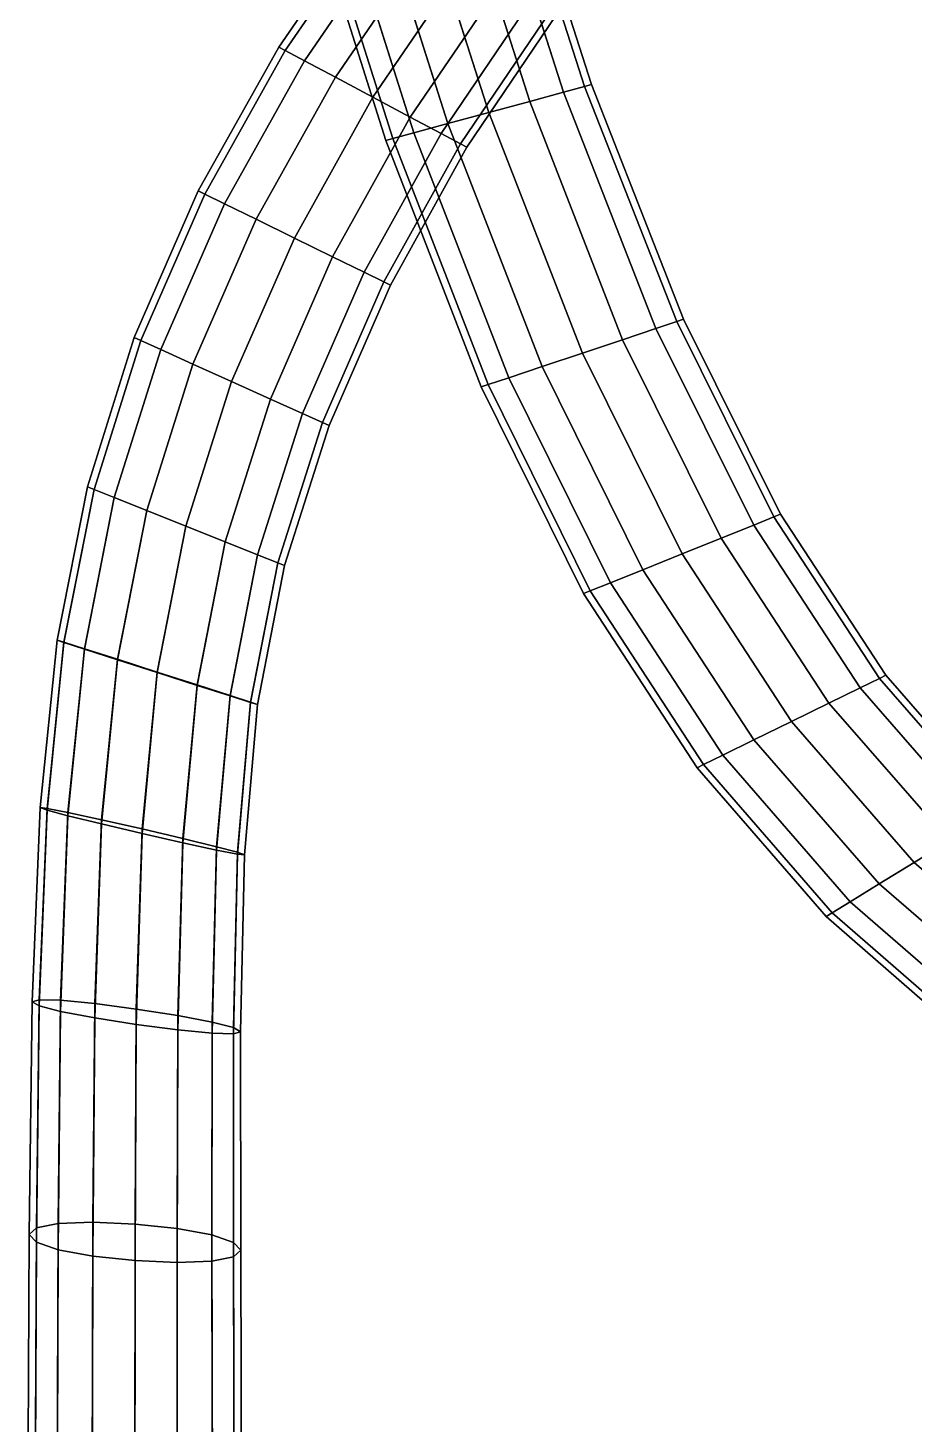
# Model space of a CAD drawing. Extents: x -69847 to 69397, y -182924 to 65597.
# Drawn here: x -2639 to 15554, y -145880 to -117223 of the extents above; entities that cross this region are included whole.
import ezdxf

# ---------------------------------------------------------------- set-up
doc = ezdxf.new("R2010")
doc.units = 0

msp = doc.modelspace()

# ---------------------------------------------------------------- linework, layer by layer
for points in [[(7662.193359, -118730.242188, -14810.828125), (8358.150391, -118541.390625, -14353.796875), (6533.616211, -112856.429688, -15029.742188), (5828.471191, -113001.890625, -15486.803711)], [(6533.616211, -112860.554688, -11779.524414), (8358.150391, -118541.390625, -11103.796875), (7662.193359, -118730.242188, -10646.765625), (5828.471191, -113007.171875, -11322.462891)], [(6533.616211, -112856.429688, -15029.742188), (8358.150391, -118541.390625, -14353.796875), (8790.125, -118424.171875, -13617.46875), (6971.29248, -112766.71875, -14293.364258)], [(6971.29248, -112768.976563, -12515.902344), (8790.125, -118424.171875, -11840.125), (8358.150391, -118541.390625, -11103.796875), (6533.616211, -112860.554688, -11779.524414)], [(6971.29248, -112766.71875, -14293.364258), (8790.125, -118424.171875, -13617.46875), (8934.116211, -118385.09375, -12728.796875), (7117.18457, -112737.632813, -13404.633789)], [(7117.18457, -112737.632813, -13404.633789), (8934.116211, -118385.09375, -12728.796875), (8790.125, -118424.171875, -11840.125), (6971.29248, -112768.976563, -12515.902344)], [(5982.296387, -119186.109375, -14810.828125), (6822.244629, -118958.171875, -14963.171875), (4977.43457, -113177.945313, -15639.157227), (4126.397461, -113354.390625, -15486.803711)], [(4977.434082, -113183.617188, -11170.109375), (6822.244629, -118958.171875, -10494.421875), (5982.296387, -119186.109375, -10646.765625), (4126.397461, -113359.671875, -11322.462891)], [(5828.471191, -113007.171875, -11322.462891), (7662.193359, -118730.242188, -10646.765625), (6822.244629, -118958.171875, -10494.421875), (4977.434082, -113183.617188, -11170.109375)], [(6822.244629, -118958.171875, -14963.171875), (7662.193359, -118730.242188, -14810.828125), (5828.471191, -113001.890625, -15486.803711), (4977.43457, -113177.945313, -15639.157227)], [(5286.338867, -119374.960938, -14353.796875), (5982.296387, -119186.109375, -14810.828125), (4126.397461, -113354.390625, -15486.803711), (3421.252441, -113501.007813, -15029.742188)], [(4126.397461, -113359.671875, -11322.462891), (5982.296387, -119186.109375, -10646.765625), (5286.338867, -119374.960938, -11103.796875), (3421.252441, -113505.132813, -11779.524414)], [(4854.364746, -119492.179688, -13617.46875), (2983.576172, -113592.585938, -14293.364258), (2837.684082, -113623.929688, -13404.633789), (4710.373535, -119531.25, -12728.796875)], [(4710.373535, -119531.25, -12728.796875), (2837.684082, -113623.929688, -13404.633789), (2983.576172, -113594.84375, -12515.902344), (4854.364746, -119492.179688, -11840.125)], [(5286.338867, -119374.960938, -14353.796875), (3421.252441, -113501.007813, -15029.742188), (2983.576172, -113592.585938, -14293.364258), (4854.364746, -119492.179688, -13617.46875)], [(4854.364746, -119492.179688, -11840.125), (2983.576172, -113594.84375, -12515.902344), (3421.252441, -113505.132813, -11779.524414), (5286.338867, -119374.960938, -11103.796875)], [(2510.621338, -117615.804688, -17976.193359), (2642.284668, -117685.898438, -18864.865234), (4623.915527, -114804.601563, -18867.46875), (4497.431641, -114728.53125, -17978.796875)], [(2642.284668, -117685.898438, -17087.521484), (2510.621338, -117615.804688, -17976.193359), (4497.431641, -114728.53125, -17978.796875), (4623.915527, -114804.601563, -17090.125)], [(2642.284668, -117685.898438, -18864.865234), (3037.273926, -117896.179688, -19601.193359), (5003.366699, -115032.828125, -19603.796875), (4623.915527, -114804.601563, -18867.46875)], [(3037.273926, -117896.179688, -16351.192383), (2642.284668, -117685.898438, -17087.521484), (4623.915527, -114804.601563, -17090.125), (5003.366699, -115032.828125, -16353.796875)], [(3673.645508, -118234.96875, -15894.161133), (3037.273926, -117896.179688, -16351.192383), (5003.366699, -115032.828125, -16353.796875), (5614.70459, -115400.523438, -15896.765625)], [(5003.366699, -115032.828125, -19603.796875), (3037.273926, -117896.179688, -19601.193359), (3673.645508, -118234.96875, -20058.224609), (5614.70459, -115400.523438, -20060.828125)], [(4441.680664, -118643.851563, -15741.817383), (3673.645508, -118234.96875, -15894.161133), (5614.70459, -115400.523438, -15896.765625), (6352.526367, -115844.296875, -15744.421875)], [(5614.70459, -115400.523438, -20060.828125), (3673.645508, -118234.96875, -20058.224609), (4441.680176, -118643.851563, -20210.568359), (6352.525879, -115844.296875, -20213.171875)], [(6352.525879, -115844.296875, -20213.171875), (4441.680176, -118643.851563, -20210.568359), (5209.715332, -119052.726563, -20058.224609), (7090.347656, -116288.070313, -20060.828125)], [(5209.715332, -119052.726563, -15894.161133), (4441.680664, -118643.851563, -15741.817383), (6352.526367, -115844.296875, -15744.421875), (7090.348145, -116288.070313, -15896.765625)], [(5846.086914, -119391.515625, -16351.192383), (5209.715332, -119052.726563, -15894.161133), (7090.348145, -116288.070313, -15896.765625), (7701.685547, -116655.765625, -16353.796875)], [(7090.347656, -116288.070313, -20060.828125), (5209.715332, -119052.726563, -20058.224609), (5846.086914, -119391.515625, -19601.193359), (7701.685547, -116655.765625, -19603.796875)], [(7701.685547, -116655.765625, -19603.796875), (5846.086914, -119391.515625, -19601.193359), (6241.076172, -119601.796875, -18864.865234), (8081.136719, -116883.992188, -18867.46875)], [(8081.136719, -116883.992188, -17090.125), (6241.076172, -119601.796875, -17087.521484), (5846.086914, -119391.515625, -16351.192383), (7701.685547, -116655.765625, -16353.796875)], [(8081.136719, -116883.992188, -18867.46875), (6241.076172, -119601.796875, -18864.865234), (6372.739746, -119671.890625, -17976.193359), (8207.621094, -116960.0625, -17978.796875)], [(8207.621094, -116960.0625, -17978.796875), (6372.739746, -119671.890625, -17976.193359), (6241.076172, -119601.796875, -17087.521484), (8081.136719, -116883.992188, -17090.125)], [(857.112427, -120569.234375, -17957.962891), (991.692749, -120635.140625, -18846.634766), (2642.284668, -117685.898438, -18864.865234), (2510.621338, -117615.804688, -17976.193359)], [(991.692749, -120635.140625, -17069.291016), (857.112427, -120569.234375, -17957.962891), (2510.621338, -117615.804688, -17976.193359), (2642.284668, -117685.898438, -17087.521484)], [(991.692749, -120635.140625, -18846.634766), (1395.433594, -120832.859375, -19582.962891), (3037.273926, -117896.179688, -19601.193359), (2642.284668, -117685.898438, -18864.865234)], [(1395.433594, -120832.859375, -16332.963867), (991.692749, -120635.140625, -17069.291016), (2642.284668, -117685.898438, -17087.521484), (3037.273926, -117896.179688, -16351.192383)], [(2045.905029, -121151.40625, -15875.932617), (1395.433594, -120832.859375, -16332.963867), (3037.273926, -117896.179688, -16351.192383), (3673.645508, -118234.96875, -15894.161133)], [(3037.273926, -117896.179688, -19601.193359), (1395.433594, -120832.859375, -19582.962891), (2045.905029, -121151.40625, -20039.994141), (3673.645508, -118234.96875, -20058.224609)], [(2830.956787, -121535.867188, -15723.588867), (2045.905029, -121151.40625, -15875.932617), (3673.645508, -118234.96875, -15894.161133), (4441.680664, -118643.851563, -15741.817383)], [(3673.645508, -118234.96875, -20058.224609), (2045.905029, -121151.40625, -20039.994141), (2830.956787, -121535.867188, -20192.337891), (4441.680176, -118643.851563, -20210.568359)], [(10255.113281, -123393.414063, -10670.203125), (9570.577148, -123622.109375, -10213.171875), (7662.193359, -118730.242188, -10646.765625), (8358.150391, -118541.390625, -11103.796875)], [(7662.193359, -118730.242188, -14810.828125), (9570.577148, -123622.109375, -14377.234375), (10255.113281, -123393.414063, -13920.203125), (8358.150391, -118541.390625, -14353.796875)], [(8358.150391, -118541.390625, -14353.796875), (10255.113281, -123393.414063, -13920.203125), (10679.998047, -123251.460938, -13183.875), (8790.125, -118424.171875, -13617.46875)], [(8790.125, -118424.171875, -11840.125), (10679.998047, -123251.460938, -11406.53125), (10255.113281, -123393.414063, -10670.203125), (8358.150391, -118541.390625, -11103.796875)], [(8790.125, -118424.171875, -13617.46875), (10679.998047, -123251.460938, -13183.875), (10821.626953, -123204.148438, -12295.203125), (8934.116211, -118385.09375, -12728.796875)], [(8934.116211, -118385.09375, -12728.796875), (10821.626953, -123204.148438, -12295.203125), (10679.998047, -123251.460938, -11406.53125), (8790.125, -118424.171875, -11840.125)], [(3616.008301, -121920.320313, -15875.932617), (2830.956787, -121535.867188, -15723.588867), (4441.680664, -118643.851563, -15741.817383), (5209.715332, -119052.726563, -15894.161133)], [(4441.680176, -118643.851563, -20210.568359), (2830.956787, -121535.867188, -20192.337891), (3616.008301, -121920.320313, -20039.994141), (5209.715332, -119052.726563, -20058.224609)], [(9570.577148, -123622.109375, -10213.171875), (8744.412109, -123898.125, -10060.828125), (6822.244629, -118958.171875, -10494.421875), (7662.193359, -118730.242188, -10646.765625)], [(6822.244629, -118958.171875, -14963.171875), (8744.412109, -123898.125, -14529.578125), (9570.577148, -123622.109375, -14377.234375), (7662.193359, -118730.242188, -14810.828125)], [(4266.47998, -122238.875, -16332.963867), (3616.008301, -121920.320313, -15875.932617), (5209.715332, -119052.726563, -15894.161133), (5846.086914, -119391.515625, -16351.192383)], [(5209.715332, -119052.726563, -20058.224609), (3616.008301, -121920.320313, -20039.994141), (4266.479492, -122238.875, -19582.962891), (5846.086914, -119391.515625, -19601.193359)], [(7918.24707, -124174.140625, -10213.171875), (7233.710938, -124402.84375, -10670.203125), (5286.338867, -119374.960938, -11103.796875), (5982.296387, -119186.109375, -10646.765625)], [(5286.338867, -119374.960938, -14353.796875), (7233.710938, -124402.84375, -13920.203125), (7918.24707, -124174.140625, -14377.234375), (5982.296387, -119186.109375, -14810.828125)], [(8744.412109, -123898.125, -10060.828125), (7918.24707, -124174.140625, -10213.171875), (5982.296387, -119186.109375, -10646.765625), (6822.244629, -118958.171875, -10494.421875)], [(5982.296387, -119186.109375, -14810.828125), (7918.24707, -124174.140625, -14377.234375), (8744.412109, -123898.125, -14529.578125), (6822.244629, -118958.171875, -14963.171875)], [(5846.086914, -119391.515625, -19601.193359), (4266.479492, -122238.875, -19582.962891), (4670.220703, -122436.59375, -18846.634766), (6241.076172, -119601.796875, -18864.865234)], [(6241.076172, -119601.796875, -17087.521484), (4670.220703, -122436.59375, -17069.291016), (4266.47998, -122238.875, -16332.963867), (5846.086914, -119391.515625, -16351.192383)], [(6667.197754, -124592.109375, -12295.203125), (6808.826172, -124544.789063, -13183.875), (4854.364746, -119492.179688, -13617.46875), (4710.373535, -119531.25, -12728.796875)], [(6808.826172, -124544.789063, -11406.53125), (6667.197754, -124592.109375, -12295.203125), (4710.373535, -119531.25, -12728.796875), (4854.364746, -119492.179688, -11840.125)], [(6808.826172, -124544.789063, -13183.875), (7233.710938, -124402.84375, -13920.203125), (5286.338867, -119374.960938, -14353.796875), (4854.364746, -119492.179688, -13617.46875)], [(7233.710938, -124402.84375, -10670.203125), (6808.826172, -124544.789063, -11406.53125), (4854.364746, -119492.179688, -11840.125), (5286.338867, -119374.960938, -11103.796875)], [(6241.076172, -119601.796875, -18864.865234), (4670.220703, -122436.59375, -18846.634766), (4804.80127, -122502.5, -17957.962891), (6372.739746, -119671.890625, -17976.193359)], [(6372.739746, -119671.890625, -17976.193359), (4804.80127, -122502.5, -17957.962891), (4670.220703, -122436.59375, -17069.291016), (6241.076172, -119601.796875, -17087.521484)], [(-455.210449, -123580.703125, -17908.484375), (-318.903564, -123642.242188, -18797.15625), (991.692749, -120635.140625, -18846.634766), (857.112427, -120569.234375, -17957.962891)], [(-318.903564, -123642.242188, -17019.8125), (-455.210449, -123580.703125, -17908.484375), (857.112427, -120569.234375, -17957.962891), (991.692749, -120635.140625, -17069.291016)], [(-318.903564, -123642.242188, -18797.15625), (90.01709, -123826.859375, -19533.484375), (1395.433594, -120832.859375, -19582.962891), (991.692749, -120635.140625, -18846.634766)], [(90.01709, -123826.859375, -16283.484375), (-318.903564, -123642.242188, -17019.8125), (991.692749, -120635.140625, -17069.291016), (1395.433594, -120832.859375, -16332.963867)], [(748.83374, -124124.3125, -15826.453125), (90.01709, -123826.859375, -16283.484375), (1395.433594, -120832.859375, -16332.963867), (2045.905029, -121151.40625, -15875.932617)], [(1395.433594, -120832.859375, -19582.962891), (90.01709, -123826.859375, -19533.484375), (748.833618, -124124.3125, -19990.515625), (2045.905029, -121151.40625, -20039.994141)], [(2045.905029, -121151.40625, -20039.994141), (748.833618, -124124.3125, -19990.515625), (1543.957031, -124483.296875, -20142.859375), (2830.956787, -121535.867188, -20192.337891)], [(1543.957031, -124483.296875, -15674.109375), (748.83374, -124124.3125, -15826.453125), (2045.905029, -121151.40625, -15875.932617), (2830.956787, -121535.867188, -15723.588867)], [(2339.080566, -124842.289063, -15826.453125), (1543.957031, -124483.296875, -15674.109375), (2830.956787, -121535.867188, -15723.588867), (3616.008301, -121920.320313, -15875.932617)], [(2830.956787, -121535.867188, -20192.337891), (1543.957031, -124483.296875, -20142.859375), (2339.080566, -124842.289063, -19990.515625), (3616.008301, -121920.320313, -20039.994141)], [(2997.897217, -125139.742188, -16283.484375), (2339.080566, -124842.289063, -15826.453125), (3616.008301, -121920.320313, -15875.932617), (4266.47998, -122238.875, -16332.963867)], [(3616.008301, -121920.320313, -20039.994141), (2339.080566, -124842.289063, -19990.515625), (2997.896973, -125139.742188, -19533.484375), (4266.479492, -122238.875, -19582.962891)], [(4266.479492, -122238.875, -19582.962891), (2997.896973, -125139.742188, -19533.484375), (3406.817871, -125324.359375, -18797.15625), (4670.220703, -122436.59375, -18846.634766)], [(4670.220703, -122436.59375, -17069.291016), (3406.817871, -125324.359375, -17019.8125), (2997.897217, -125139.742188, -16283.484375), (4266.47998, -122238.875, -16332.963867)], [(4670.220703, -122436.59375, -18846.634766), (3406.817871, -125324.359375, -18797.15625), (3543.124512, -125385.898438, -17908.484375), (4804.80127, -122502.5, -17957.962891)], [(4804.80127, -122502.5, -17957.962891), (3543.124512, -125385.898438, -17908.484375), (3406.817871, -125324.359375, -17019.8125), (4670.220703, -122436.59375, -17069.291016)], [(10679.998047, -123251.460938, -13183.875), (12676.806641, -127260.710938, -12961.21875), (12814.798828, -127205.140625, -12072.546875), (10821.626953, -123204.148438, -12295.203125)], [(10821.626953, -123204.148438, -12295.203125), (12814.798828, -127205.140625, -12072.546875), (12676.806641, -127260.710938, -11183.875), (10679.998047, -123251.460938, -11406.53125)], [(12262.828125, -127427.414063, -10447.546875), (11595.862305, -127695.984375, -9990.515625), (9570.577148, -123622.109375, -10213.171875), (10255.113281, -123393.414063, -10670.203125)], [(9570.577148, -123622.109375, -14377.234375), (11595.862305, -127695.984375, -14154.578125), (12262.828125, -127427.414063, -13697.546875), (10255.113281, -123393.414063, -13920.203125)], [(10255.113281, -123393.414063, -13920.203125), (12262.828125, -127427.414063, -13697.546875), (12676.806641, -127260.710938, -12961.21875), (10679.998047, -123251.460938, -13183.875)], [(10679.998047, -123251.460938, -11406.53125), (12676.806641, -127260.710938, -11183.875), (12262.828125, -127427.414063, -10447.546875), (10255.113281, -123393.414063, -10670.203125)], [(-1418.462158, -126642.109375, -17812.128906), (-1280.547852, -126697.132813, -18700.800781), (-318.903564, -123642.242188, -18797.15625), (-455.210449, -123580.703125, -17908.484375)], [(-1280.547852, -126697.132813, -16923.457031), (-1418.462158, -126642.109375, -17812.128906), (-455.210449, -123580.703125, -17908.484375), (-318.903564, -123642.242188, -17019.8125)], [(-1280.547852, -126697.132813, -18700.800781), (-866.804199, -126862.195313, -19437.128906), (90.01709, -123826.859375, -19533.484375), (-318.903564, -123642.242188, -18797.15625)], [(-866.804199, -126862.195313, -16187.129883), (-1280.547852, -126697.132813, -16923.457031), (-318.903564, -123642.242188, -17019.8125), (90.01709, -123826.859375, -16283.484375)], [(11595.862305, -127695.984375, -9990.515625), (10790.904297, -128020.125, -9838.171875), (8744.412109, -123898.125, -10060.828125), (9570.577148, -123622.109375, -10213.171875)], [(8744.412109, -123898.125, -14529.578125), (10790.904297, -128020.125, -14306.921875), (11595.862305, -127695.984375, -14154.578125), (9570.577148, -123622.109375, -14377.234375)], [(-200.217407, -127128.140625, -15730.099609), (-866.804199, -126862.195313, -16187.129883), (90.01709, -123826.859375, -16283.484375), (748.83374, -124124.3125, -15826.453125)], [(90.01709, -123826.859375, -19533.484375), (-866.804199, -126862.195313, -19437.128906), (-200.217407, -127128.140625, -19894.160156), (748.833618, -124124.3125, -19990.515625)], [(10790.904297, -128020.125, -9838.171875), (9985.945313, -128344.273438, -9990.515625), (7918.24707, -124174.140625, -10213.171875), (8744.412109, -123898.125, -10060.828125)], [(7918.24707, -124174.140625, -14377.234375), (9985.945313, -128344.273438, -14154.578125), (10790.904297, -128020.125, -14306.921875), (8744.412109, -123898.125, -14529.578125)], [(604.283936, -127449.101563, -15577.755859), (-200.217407, -127128.140625, -15730.099609), (748.83374, -124124.3125, -15826.453125), (1543.957031, -124483.296875, -15674.109375)], [(748.833618, -124124.3125, -19990.515625), (-200.217407, -127128.140625, -19894.160156), (604.283936, -127449.101563, -20046.503906), (1543.957031, -124483.296875, -20142.859375)], [(9985.945313, -128344.273438, -9990.515625), (9318.980469, -128612.84375, -10447.546875), (7233.710938, -124402.84375, -10670.203125), (7918.24707, -124174.140625, -10213.171875)], [(7233.710938, -124402.84375, -13920.203125), (9318.980469, -128612.84375, -13697.546875), (9985.945313, -128344.273438, -14154.578125), (7918.24707, -124174.140625, -14377.234375)], [(1408.785156, -127770.0625, -15730.099609), (604.283936, -127449.101563, -15577.755859), (1543.957031, -124483.296875, -15674.109375), (2339.080566, -124842.289063, -15826.453125)], [(1543.957031, -124483.296875, -20142.859375), (604.283936, -127449.101563, -20046.503906), (1408.785156, -127770.0625, -19894.160156), (2339.080566, -124842.289063, -19990.515625)], [(8767.008789, -128835.109375, -12072.546875), (8905.001953, -128779.546875, -12961.21875), (6808.826172, -124544.789063, -13183.875), (6667.197754, -124592.109375, -12295.203125)], [(8905.001953, -128779.546875, -11183.875), (8767.008789, -128835.109375, -12072.546875), (6667.197754, -124592.109375, -12295.203125), (6808.826172, -124544.789063, -11406.53125)], [(8905.001953, -128779.546875, -12961.21875), (9318.980469, -128612.84375, -13697.546875), (7233.710938, -124402.84375, -13920.203125), (6808.826172, -124544.789063, -13183.875)], [(9318.980469, -128612.84375, -10447.546875), (8905.001953, -128779.546875, -11183.875), (6808.826172, -124544.789063, -11406.53125), (7233.710938, -124402.84375, -10670.203125)], [(2075.37207, -128036.007813, -16187.129883), (1408.785156, -127770.0625, -15730.099609), (2339.080566, -124842.289063, -15826.453125), (2997.897217, -125139.742188, -16283.484375)], [(2339.080566, -124842.289063, -19990.515625), (1408.785156, -127770.0625, -19894.160156), (2075.37207, -128036.007813, -19437.128906), (2997.896973, -125139.742188, -19533.484375)], [(2997.896973, -125139.742188, -19533.484375), (2075.37207, -128036.007813, -19437.128906), (2489.115479, -128201.070313, -18700.800781), (3406.817871, -125324.359375, -18797.15625)], [(3406.817871, -125324.359375, -17019.8125), (2489.115479, -128201.070313, -16923.457031), (2075.37207, -128036.007813, -16187.129883), (2997.897217, -125139.742188, -16283.484375)], [(3406.817871, -125324.359375, -18797.15625), (2489.115479, -128201.070313, -18700.800781), (2627.030029, -128256.09375, -17812.128906), (3543.124512, -125385.898438, -17908.484375)], [(3543.124512, -125385.898438, -17908.484375), (2627.030029, -128256.09375, -17812.128906), (2489.115479, -128201.070313, -16923.457031), (3406.817871, -125324.359375, -17019.8125)], [(-2040.193604, -129788.539063, -17671.503906), (-1899.976807, -129831.273438, -18560.175781), (-1280.547852, -126697.132813, -18700.800781), (-1418.462158, -126642.109375, -17812.128906)], [(-1899.976807, -129835.90625, -16782.832031), (-2040.193604, -129788.539063, -17671.503906), (-1418.462158, -126642.109375, -17812.128906), (-1280.547852, -126697.132813, -16923.457031)], [(-1899.976807, -129831.273438, -18560.175781), (-1479.326172, -129964.5, -19296.503906), (-866.804199, -126862.195313, -19437.128906), (-1280.547852, -126697.132813, -18700.800781)], [(-1479.326172, -129972.960938, -16046.504883), (-1899.976807, -129835.90625, -16782.832031), (-1280.547852, -126697.132813, -16923.457031), (-866.804199, -126862.195313, -16187.129883)], [(-801.611572, -130191.898438, -15589.473633), (-1479.326172, -129972.960938, -16046.504883), (-866.804199, -126862.195313, -16187.129883), (-200.217407, -127128.140625, -15730.099609)], [(-866.804199, -126862.195313, -19437.128906), (-1479.326172, -129964.5, -19296.503906), (-801.611572, -130181.054688, -19753.535156), (-200.217407, -127128.140625, -19894.160156)], [(16.319946, -130455.085938, -15437.130859), (-801.611572, -130191.898438, -15589.473633), (-200.217407, -127128.140625, -15730.099609), (604.283936, -127449.101563, -15577.755859)], [(-200.217407, -127128.140625, -19894.160156), (-801.611572, -130181.054688, -19753.535156), (16.319946, -130443.445313, -19905.878906), (604.283936, -127449.101563, -20046.503906)], [(12676.806641, -127260.710938, -12961.21875), (14841.505859, -130574.3125, -12879.1875), (14973.615234, -130509.5625, -11990.515625), (12814.798828, -127205.140625, -12072.546875)], [(12814.798828, -127205.140625, -12072.546875), (14973.615234, -130509.5625, -11990.515625), (14841.505859, -130574.3125, -11101.84375), (12676.806641, -127260.710938, -11183.875)], [(834.251343, -130717.476563, -15589.473633), (16.319946, -130455.085938, -15437.130859), (604.283936, -127449.101563, -15577.755859), (1408.785156, -127770.0625, -15730.099609)], [(604.283936, -127449.101563, -20046.503906), (16.319946, -130443.445313, -19905.878906), (834.251465, -130706.632813, -19753.535156), (1408.785156, -127770.0625, -19894.160156)], [(14445.178711, -130768.554688, -10365.515625), (13806.651367, -131081.5, -9908.484375), (11595.862305, -127695.984375, -9990.515625), (12262.828125, -127427.414063, -10447.546875)], [(11595.862305, -127695.984375, -14154.578125), (13806.650391, -131081.5, -14072.546875), (14445.177734, -130768.554688, -13615.515625), (12262.828125, -127427.414063, -13697.546875)], [(12262.828125, -127427.414063, -13697.546875), (14445.177734, -130768.554688, -13615.515625), (14841.505859, -130574.3125, -12879.1875), (12676.806641, -127260.710938, -12961.21875)], [(12676.806641, -127260.710938, -11183.875), (14841.505859, -130574.3125, -11101.84375), (14445.178711, -130768.554688, -10365.515625), (12262.828125, -127427.414063, -10447.546875)], [(1511.966064, -130934.03125, -16046.504883), (834.251343, -130717.476563, -15589.473633), (1408.785156, -127770.0625, -15730.099609), (2075.37207, -128036.007813, -16187.129883)], [(1408.785156, -127770.0625, -19894.160156), (834.251465, -130706.632813, -19753.535156), (1511.966064, -130925.5625, -19296.503906), (2075.37207, -128036.007813, -19437.128906)], [(13806.651367, -131081.5, -9908.484375), (13036.013672, -131459.1875, -9756.140625), (10790.904297, -128020.125, -9838.171875), (11595.862305, -127695.984375, -9990.515625)], [(10790.904297, -128020.125, -14306.921875), (13036.013672, -131459.1875, -14224.890625), (13806.650391, -131081.5, -14072.546875), (11595.862305, -127695.984375, -14154.578125)], [(2075.37207, -128036.007813, -19437.128906), (1511.966064, -130925.5625, -19296.503906), (1932.616455, -131062.625, -18560.175781), (2489.115479, -128201.070313, -18700.800781)], [(2489.115479, -128201.070313, -16923.457031), (1932.616455, -131067.25, -16782.832031), (1511.966064, -130934.03125, -16046.504883), (2075.37207, -128036.007813, -16187.129883)], [(13036.013672, -131459.1875, -9756.140625), (12265.376953, -131836.890625, -9908.484375), (9985.945313, -128344.273438, -9990.515625), (10790.904297, -128020.125, -9838.171875)], [(9985.945313, -128344.273438, -14154.578125), (12265.375977, -131836.890625, -14072.546875), (13036.013672, -131459.1875, -14224.890625), (10790.904297, -128020.125, -14306.921875)], [(2489.115479, -128201.070313, -18700.800781), (1932.616455, -131062.625, -18560.175781), (2072.833252, -131109.984375, -17671.503906), (2627.030029, -128256.09375, -17812.128906)], [(2627.030029, -128256.09375, -17812.128906), (2072.833252, -131109.984375, -17671.503906), (1932.616455, -131067.25, -16782.832031), (2489.115479, -128201.070313, -16923.457031)], [(12265.376953, -131836.890625, -9908.484375), (11626.848633, -132149.828125, -10365.515625), (9318.980469, -128612.84375, -10447.546875), (9985.945313, -128344.273438, -9990.515625)], [(9318.980469, -128612.84375, -13697.546875), (11626.848633, -132149.828125, -13615.515625), (12265.375977, -131836.890625, -14072.546875), (9985.945313, -128344.273438, -14154.578125)], [(11230.521484, -132344.078125, -12879.1875), (11626.848633, -132149.828125, -13615.515625), (9318.980469, -128612.84375, -13697.546875), (8905.001953, -128779.546875, -12961.21875)], [(11626.848633, -132149.828125, -10365.515625), (11230.521484, -132344.078125, -11101.84375), (8905.001953, -128779.546875, -11183.875), (9318.980469, -128612.84375, -10447.546875)], [(11098.412109, -132408.8125, -11990.515625), (11230.521484, -132344.078125, -12879.1875), (8905.001953, -128779.546875, -12961.21875), (8767.008789, -128835.109375, -12072.546875)], [(11230.521484, -132344.078125, -11101.84375), (11098.412109, -132408.8125, -11990.515625), (8767.008789, -128835.109375, -12072.546875), (8905.001953, -128779.546875, -11183.875)], [(-2389.696777, -133227.765625, -17562.130859), (-2246.701416, -133242.265625, -18450.802734), (-1899.976807, -129831.273438, -18560.175781), (-2040.193604, -129788.539063, -17671.503906)], [(-2246.701416, -133279.296875, -16673.458984), (-2389.696777, -133227.765625, -17562.130859), (-2040.193604, -129788.539063, -17671.503906), (-1899.976807, -129835.90625, -16782.832031)], [(-2246.701416, -133242.265625, -18450.802734), (-1817.714844, -133325.953125, -19187.130859), (-1479.326172, -129964.5, -19296.503906), (-1899.976807, -129831.273438, -18560.175781)], [(-1817.714844, -133393.671875, -15937.129883), (-2246.701416, -133279.296875, -16673.458984), (-1899.976807, -129835.90625, -16782.832031), (-1479.326172, -129972.960938, -16046.504883)], [(-1479.326172, -129964.5, -19296.503906), (-1817.714844, -133325.953125, -19187.130859), (-1126.570068, -133476, -19644.162109), (-801.611572, -130181.054688, -19753.535156)], [(-1126.570068, -133562.75, -15480.098633), (-1817.714844, -133393.671875, -15937.129883), (-1479.326172, -129972.960938, -16046.504883), (-801.611572, -130191.898438, -15589.473633)], [(-801.611572, -130181.054688, -19753.535156), (-1126.570068, -133476, -19644.162109), (-292.429688, -133665.40625, -19796.505859), (16.319946, -130443.445313, -19905.878906)], [(-292.429688, -133758.515625, -15327.754883), (-1126.570068, -133562.75, -15480.098633), (-801.611572, -130191.898438, -15589.473633), (16.319946, -130455.085938, -15437.130859)], [(16.319946, -130443.445313, -19905.878906), (-292.429688, -133665.40625, -19796.505859), (541.710693, -133861.171875, -19644.162109), (834.251465, -130706.632813, -19753.535156)], [(541.710571, -133947.921875, -15480.098633), (-292.429688, -133758.515625, -15327.754883), (16.319946, -130455.085938, -15437.130859), (834.251343, -130717.476563, -15589.473633)], [(14445.177734, -130768.554688, -13615.515625), (16866.048828, -133542, -13603.796875), (17235.052734, -133314.65625, -12867.46875), (14841.505859, -130574.3125, -12879.1875)], [(14841.505859, -130574.3125, -11101.84375), (17235.054688, -133314.65625, -11090.125), (16866.050781, -133542, -10353.796875), (14445.178711, -130768.554688, -10365.515625)], [(14841.505859, -130574.3125, -12879.1875), (17235.052734, -133314.65625, -12867.46875), (17358.054688, -133238.875, -11978.796875), (14973.615234, -130509.5625, -11990.515625)], [(14973.615234, -130509.5625, -11990.515625), (17358.054688, -133238.875, -11978.796875), (17235.054688, -133314.65625, -11090.125), (14841.505859, -130574.3125, -11101.84375)], [(1232.855469, -134097.96875, -15937.129883), (541.710571, -133947.921875, -15480.098633), (834.251343, -130717.476563, -15589.473633), (1511.966064, -130934.03125, -16046.504883)], [(834.251465, -130706.632813, -19753.535156), (541.710693, -133861.171875, -19644.162109), (1232.855469, -134030.25, -19187.130859), (1511.966064, -130925.5625, -19296.503906)], [(1511.966064, -130925.5625, -19296.503906), (1232.855469, -134030.25, -19187.130859), (1661.841797, -134144.625, -18450.802734), (1932.616455, -131062.625, -18560.175781)], [(1932.616455, -131067.25, -16782.832031), (1661.841797, -134181.65625, -16673.458984), (1232.855469, -134097.96875, -15937.129883), (1511.966064, -130934.03125, -16046.504883)], [(13806.650391, -131081.5, -14072.546875), (16271.541016, -133908.265625, -14060.828125), (16866.048828, -133542, -13603.796875), (14445.177734, -130768.554688, -13615.515625)], [(16866.050781, -133542, -10353.796875), (16271.542969, -133908.265625, -9896.765625), (13806.651367, -131081.5, -9908.484375), (14445.178711, -130768.554688, -10365.515625)], [(1932.616455, -131062.625, -18560.175781), (1661.841797, -134144.625, -18450.802734), (1804.837402, -134196.15625, -17562.130859), (2072.833252, -131109.984375, -17671.503906)], [(2072.833252, -131109.984375, -17671.503906), (1804.837402, -134196.15625, -17562.130859), (1661.841797, -134181.65625, -16673.458984), (1932.616455, -131067.25, -16782.832031)], [(16271.542969, -133908.265625, -9896.765625), (15554.035156, -134350.328125, -9744.421875), (13036.013672, -131459.1875, -9756.140625), (13806.651367, -131081.5, -9908.484375)], [(13036.013672, -131459.1875, -14224.890625), (15554.033203, -134350.328125, -14213.171875), (16271.541016, -133908.265625, -14060.828125), (13806.650391, -131081.5, -14072.546875)], [(12265.375977, -131836.890625, -14072.546875), (14836.525391, -134792.375, -14060.828125), (15554.033203, -134350.328125, -14213.171875), (13036.013672, -131459.1875, -14224.890625)], [(15554.035156, -134350.328125, -9744.421875), (14836.525391, -134792.375, -9896.765625), (12265.376953, -131836.890625, -9908.484375), (13036.013672, -131459.1875, -9756.140625)], [(14836.525391, -134792.375, -9896.765625), (14242.018555, -135158.65625, -10353.796875), (11626.848633, -132149.828125, -10365.515625), (12265.376953, -131836.890625, -9908.484375)], [(11626.848633, -132149.828125, -13615.515625), (14242.018555, -135158.65625, -13603.796875), (14836.525391, -134792.375, -14060.828125), (12265.375977, -131836.890625, -14072.546875)], [(13750.012695, -135461.78125, -11978.796875), (13873.013672, -135386, -12867.46875), (11230.521484, -132344.078125, -12879.1875), (11098.412109, -132408.8125, -11990.515625)], [(13873.013672, -135386, -11090.125), (13750.012695, -135461.78125, -11978.796875), (11098.412109, -132408.8125, -11990.515625), (11230.521484, -132344.078125, -11101.84375)], [(13873.013672, -135386, -12867.46875), (14242.018555, -135158.65625, -13603.796875), (11626.848633, -132149.828125, -13615.515625), (11230.521484, -132344.078125, -12879.1875)], [(14242.018555, -135158.65625, -10353.796875), (13873.013672, -135386, -11090.125), (11230.521484, -132344.078125, -11101.84375), (11626.848633, -132149.828125, -10365.515625)], [(-2551.699951, -137210.734375, -17577.755859), (-2405.925781, -137169.234375, -18466.427734), (-2246.701416, -133242.265625, -18450.802734), (-2389.696777, -133227.765625, -17562.130859)], [(-2405.925781, -137294.203125, -16689.083984), (-2551.699951, -137210.734375, -17577.755859), (-2389.696777, -133227.765625, -17562.130859), (-2246.701416, -133279.296875, -16673.458984)], [(-2405.925781, -137169.234375, -18466.427734), (-1968.603516, -137180.390625, -19202.755859), (-1817.714844, -133325.953125, -19187.130859), (-2246.701416, -133242.265625, -18450.802734)], [(-1968.603516, -137408.90625, -15952.755859), (-2405.925781, -137294.203125, -16689.083984), (-2246.701416, -133279.296875, -16673.458984), (-1817.714844, -133393.671875, -15937.129883)], [(-1817.714844, -133325.953125, -19187.130859), (-1968.603516, -137180.390625, -19202.755859), (-1264.02832, -137249.640625, -19659.787109), (-1126.570068, -133476, -19644.162109)], [(-1264.02832, -137542.421875, -15495.723633), (-1968.603516, -137408.90625, -15952.755859), (-1817.714844, -133393.671875, -15937.129883), (-1126.570068, -133562.75, -15480.098633)], [(-1126.570068, -133476, -19644.162109), (-1264.02832, -137249.640625, -19659.787109), (-413.679321, -137361.296875, -19812.130859), (-292.429688, -133665.40625, -19796.505859)], [(-413.679321, -137675.515625, -15343.379883), (-1264.02832, -137542.421875, -15495.723633), (-1126.570068, -133562.75, -15480.098633), (-292.429688, -133758.515625, -15327.754883)], [(-292.429688, -133665.40625, -19796.505859), (-413.679321, -137361.296875, -19812.130859), (436.669922, -137494.375, -19659.787109), (541.710693, -133861.171875, -19644.162109)], [(436.6698, -137787.171875, -15495.723633), (-413.679321, -137675.515625, -15343.379883), (-292.429688, -133758.515625, -15327.754883), (541.710571, -133947.921875, -15480.098633)], [(1141.244873, -137856.421875, -15952.755859), (436.6698, -137787.171875, -15495.723633), (541.710571, -133947.921875, -15480.098633), (1232.855469, -134097.96875, -15937.129883)], [(541.710693, -133861.171875, -19644.162109), (436.669922, -137494.375, -19659.787109), (1141.244873, -137627.90625, -19202.755859), (1232.855469, -134030.25, -19187.130859)], [(1232.855469, -134030.25, -19187.130859), (1141.244873, -137627.90625, -19202.755859), (1578.567383, -137742.609375, -18466.427734), (1661.841797, -134144.625, -18450.802734)], [(1661.841797, -134181.65625, -16673.458984), (1578.567383, -137867.578125, -16689.083984), (1141.244873, -137856.421875, -15952.755859), (1232.855469, -134097.96875, -15937.129883)], [(15554.033203, -134350.328125, -14213.171875), (18404.865234, -136804.4375, -14213.171875), (19046.800781, -136284.328125, -14060.828125), (16271.541016, -133908.265625, -14060.828125)], [(1661.841797, -134144.625, -18450.802734), (1578.567383, -137742.609375, -18466.427734), (1724.341553, -137826.078125, -17577.755859), (1804.837402, -134196.15625, -17562.130859)], [(1804.837402, -134196.15625, -17562.130859), (1724.341553, -137826.078125, -17577.755859), (1578.567383, -137867.578125, -16689.083984), (1661.841797, -134181.65625, -16673.458984)], [(18404.867188, -136804.4375, -9744.421875), (17762.931641, -137324.53125, -9896.765625), (14836.525391, -134792.375, -9896.765625), (15554.035156, -134350.328125, -9744.421875)], [(14836.525391, -134792.375, -14060.828125), (17762.929688, -137324.53125, -14060.828125), (18404.865234, -136804.4375, -14213.171875), (15554.033203, -134350.328125, -14213.171875)], [(17762.931641, -137324.53125, -9896.765625), (17231.041016, -137755.46875, -10353.796875), (14242.018555, -135158.65625, -10353.796875), (14836.525391, -134792.375, -9896.765625)], [(14242.018555, -135158.65625, -13603.796875), (17231.041016, -137755.46875, -13603.796875), (17762.929688, -137324.53125, -14060.828125), (14836.525391, -134792.375, -14060.828125)], [(16900.902344, -138022.953125, -12867.46875), (17231.041016, -137755.46875, -13603.796875), (14242.018555, -135158.65625, -13603.796875), (13873.013672, -135386, -12867.46875)], [(17231.041016, -137755.46875, -10353.796875), (16900.902344, -138022.953125, -11090.125), (13873.013672, -135386, -11090.125), (14242.018555, -135158.65625, -10353.796875)], [(16790.857422, -138112.109375, -11978.796875), (16900.902344, -138022.953125, -12867.46875), (13873.013672, -135386, -12867.46875), (13750.012695, -135461.78125, -11978.796875)], [(16900.902344, -138022.953125, -11090.125), (16790.857422, -138112.109375, -11978.796875), (13750.012695, -135461.78125, -11978.796875), (13873.013672, -135386, -11090.125)], [(-2610.931152, -141988.421875, -17812.130859), (-2462.854736, -141851.3125, -18700.802734), (-2405.925781, -137169.234375, -18466.427734), (-2551.699951, -137210.734375, -17577.755859)], [(-2462.854736, -142147.53125, -16923.458984), (-2610.931152, -141988.421875, -17812.130859), (-2551.699951, -137210.734375, -17577.755859), (-2405.925781, -137294.203125, -16689.083984)], [(-2462.854736, -141851.3125, -18700.802734), (-2018.625488, -141761.609375, -19437.130859), (-1968.603516, -137180.390625, -19202.755859), (-2405.925781, -137169.234375, -18466.427734)], [(-1968.603516, -137180.390625, -19202.755859), (-2018.625488, -141761.609375, -19437.130859), (-1302.922607, -141738.625, -19894.162109), (-1264.02832, -137249.640625, -19659.787109)], [(-1264.02832, -137249.640625, -19659.787109), (-1302.922607, -141738.625, -19894.162109), (-439.143188, -141777.421875, -20046.505859), (-413.679321, -137361.296875, -19812.130859)], [(-2018.625488, -142303.265625, -16187.130859), (-2462.854736, -142147.53125, -16923.458984), (-2405.925781, -137294.203125, -16689.083984), (-1968.603516, -137408.90625, -15952.755859)], [(-1302.922607, -142432.625, -15730.098633), (-2018.625488, -142303.265625, -16187.130859), (-1968.603516, -137408.90625, -15952.755859), (-1264.02832, -137542.421875, -15495.723633)], [(-439.143311, -142522.203125, -15577.754883), (-1302.922607, -142432.625, -15730.098633), (-1264.02832, -137542.421875, -15495.723633), (-413.679321, -137675.515625, -15343.379883)], [(-413.679321, -137361.296875, -19812.130859), (-439.143188, -141777.421875, -20046.505859), (424.636108, -141867, -19894.162109), (436.669922, -137494.375, -19659.787109)], [(436.669922, -137494.375, -19659.787109), (424.636108, -141867, -19894.162109), (1140.338867, -141996.375, -19437.130859), (1141.244873, -137627.90625, -19202.755859)], [(424.635986, -142561.015625, -15730.098633), (-439.143311, -142522.203125, -15577.754883), (-413.679321, -137675.515625, -15343.379883), (436.6698, -137787.171875, -15495.723633)], [(1140.338867, -142538.03125, -16187.130859), (424.635986, -142561.015625, -15730.098633), (436.6698, -137787.171875, -15495.723633), (1141.244873, -137856.421875, -15952.755859)], [(1141.244873, -137627.90625, -19202.755859), (1140.338867, -141996.375, -19437.130859), (1584.568359, -142152.109375, -18700.802734), (1578.567383, -137742.609375, -18466.427734)], [(1578.567383, -137742.609375, -18466.427734), (1584.568359, -142152.109375, -18700.802734), (1732.644775, -142311.21875, -17812.130859), (1724.341553, -137826.078125, -17577.755859)], [(1724.341553, -137826.078125, -17577.755859), (1732.644775, -142311.21875, -17812.130859), (1584.568359, -142448.328125, -16923.458984), (1578.567383, -137867.578125, -16689.083984)], [(1578.567383, -137867.578125, -16689.083984), (1584.568359, -142448.328125, -16923.458984), (1140.338867, -142538.03125, -16187.130859), (1141.244873, -137856.421875, -15952.755859)], [(-2462.854736, -141851.3125, -18700.802734), (-2610.931152, -141988.421875, -17812.130859), (-2638.749023, -147680.4375, -18394.216797), (-2489.203857, -147401.84375, -19280.574219)], [(-2018.625488, -141761.609375, -19437.130859), (-2462.854736, -141851.3125, -18700.802734), (-2489.203857, -147401.84375, -19280.574219), (-2040.568359, -147181.09375, -20014.984375)], [(-2040.568359, -147181.09375, -20014.984375), (-1317.766602, -147057.859375, -20470.826172), (-1302.922607, -141738.625, -19894.162109), (-2018.625488, -141761.609375, -19437.130859)], [(-1317.766602, -147057.859375, -20470.826172), (-445.4198, -147036.390625, -20622.773438), (-439.143188, -141777.421875, -20046.505859), (-1302.922607, -141738.625, -19894.162109)], [(-445.4198, -147036.390625, -20622.773438), (426.927002, -147112.015625, -20470.826172), (424.636108, -141867, -19894.162109), (-439.143188, -141777.421875, -20046.505859)], [(-2610.931152, -141988.421875, -17812.130859), (-2462.854736, -142147.53125, -16923.458984), (-2489.203857, -147968.328125, -17507.859375), (-2638.749023, -147680.4375, -18394.216797)], [(426.927002, -147112.015625, -20470.826172), (1149.728516, -147280.140625, -20014.984375), (1140.338867, -141996.375, -19437.130859), (424.636108, -141867, -19894.162109)], [(1149.728516, -147280.140625, -20014.984375), (1598.364258, -147528.734375, -19280.574219), (1584.568359, -142152.109375, -18700.802734), (1140.338867, -141996.375, -19437.130859)], [(-2462.854736, -142147.53125, -16923.458984), (-2018.625488, -142303.265625, -16187.130859), (-2040.568359, -148216.9375, -16773.449219), (-2489.203857, -147968.328125, -17507.859375)], [(-1317.766602, -148385.046875, -16317.607422), (-2040.568359, -148216.9375, -16773.449219), (-2018.625488, -142303.265625, -16187.130859), (-1302.922607, -142432.625, -15730.098633)], [(1598.364258, -147528.734375, -19280.574219), (1747.909424, -147816.625, -18394.216797), (1732.644775, -142311.21875, -17812.130859), (1584.568359, -142152.109375, -18700.802734)], [(1747.909424, -147816.625, -18394.216797), (1598.364258, -148095.21875, -17507.859375), (1584.568359, -142448.328125, -16923.458984), (1732.644775, -142311.21875, -17812.130859)], [(-445.4198, -148460.671875, -16165.660156), (-1317.766602, -148385.046875, -16317.607422), (-1302.922607, -142432.625, -15730.098633), (-439.143311, -142522.203125, -15577.754883)], [(426.927002, -148439.203125, -16317.607422), (-445.4198, -148460.671875, -16165.660156), (-439.143311, -142522.203125, -15577.754883), (424.635986, -142561.015625, -15730.098633)], [(1149.728516, -148315.96875, -16773.449219), (426.927002, -148439.203125, -16317.607422), (424.635986, -142561.015625, -15730.098633), (1140.338867, -142538.03125, -16187.130859)], [(1598.364258, -148095.21875, -17507.859375), (1149.728516, -148315.96875, -16773.449219), (1140.338867, -142538.03125, -16187.130859), (1584.568359, -142448.328125, -16923.458984)]]:
    msp.add_3dface(points)

doc.saveas('drawing.dxf')
